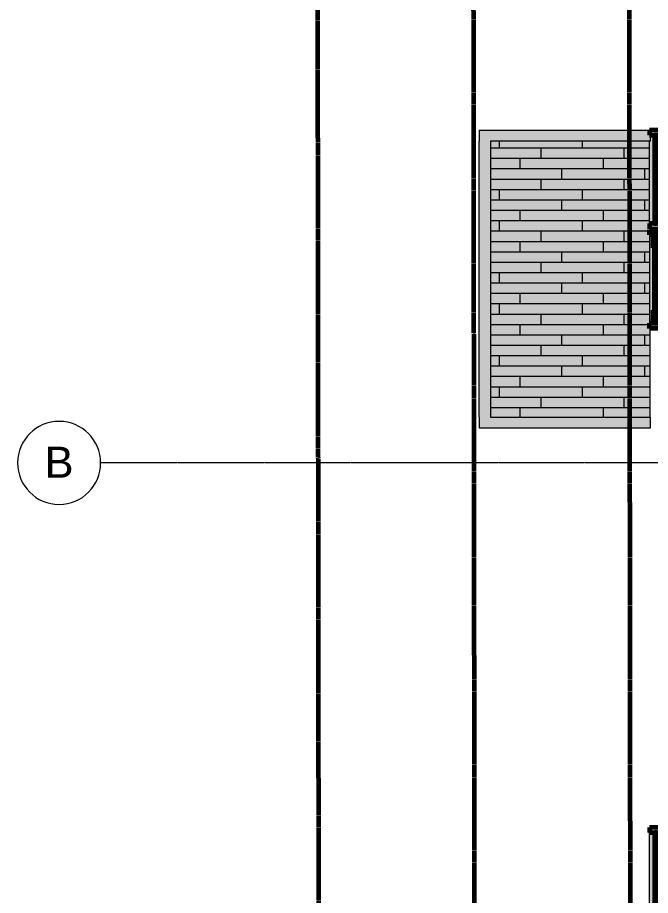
# Model space of a CAD drawing. Header units: inches. Extents: x -4105 to -1989, y 10980 to 12341.
# Drawn here: x -4104.6 to -3860.8, y 11368.6 to 11706.7 of the extents above; entities that cross this region are included whole.
import ezdxf

# ---------------------------------------------------------------- set-up
doc = ezdxf.new("R2010")
doc.units = ezdxf.units.IN
doc.header["$MEASUREMENT"] = 0
doc.linetypes.add('Double Dash 3_8_', pattern=[1, 0.375, -0.125, 0.125, -0.125, 0.125, -0.125])
doc.linetypes.add('Grid Line 1_2_', pattern=[0.875, 0.5, -0.125, 0.125, -0.125])
for name, color, linetype, lineweight in [('0-1', 7, 'Continuous', 5), ('0-2', 7, 'Continuous', 9), ('0-4', 165, 'Continuous', 5), ('A-FLOR-1', 10, 'Continuous', 18), ('A-FLOR-PATT-1', 251, 'Continuous', 9), ('A-GLAZ-1', 27, 'Continuous', 18), ('A-GLAZ-2', 10, 'Continuous', 18), ('A-GLAZ-3', 250, 'Continuous', 60), ('A-WALL-3', 10, 'Continuous', 18), ('A-WALL-5', 23, 'Continuous', 5), ('C-PROP-LINE-1', 250, 'Double Dash 3_8_', 60), ('S-GRID-1', 1, 'Grid Line 1_2_', 9), ('S-GRID-IDEN', 1, 'Continuous', 9), ('S-GRID-IDEN-1', 147, 'Continuous', 9)]:
    doc.layers.add(name, color=color, linetype=linetype, lineweight=lineweight)
doc.layers.add('0-3', color=90, linetype='Continuous', lineweight=5, transparency=1)
doc.layers.add('A-AREA-PATT-1', color=7, linetype='Continuous', lineweight=9, transparency=1)
doc.styles.add('Arial', font='arial.ttf', dxfattribs={"height": 12})

# ---------------------------------------------------------------- blocks, each defined once
blk = doc.blocks.new('_THE_ WINDOW _ DOOR - Door - 3rd floors-2113387-ENLARGED FLOOR PLAN - 3RD FLOOR PLAN - EAST')
at = {"layer": 'A-GLAZ-1'}
h = blk.add_hatch(color=256, dxfattribs=at)
h.paths.add_polyline_path([(17.0125, 1.0625), (17.0125, -4.9375), (19.0125, -4.9375), (19.0125, 1.0625)], flags=0)
h.paths.add_polyline_path([(-19.0125, 1.0625), (-19.0125, -4.9375), (-17.0125, -4.9375), (-17.0125, 1.0625)], flags=0)
h = blk.add_hatch(color=256, dxfattribs=at)
h.paths.add_polyline_path([(-12.0125, 1.0625), (-17.0125, 1.0625), (-17.0125, -1.4375), (17.0125, -1.4375), (17.0125, 1.0625), (-8.2761, 1.0625)], flags=0)
h.paths.add_polyline_path([(12.0125, -3.4375), (-17.0125, -3.4375), (-17.0125, -4.9375), (17.0125, -4.9375), (17.0125, -3.4375)], flags=0)
h = blk.add_hatch(color=256, dxfattribs=at)
h.paths.add_polyline_path([(17.0125, -1.4375), (12.0125, -1.4375), (12.0125, -1.9375), (17.0125, -1.9375), (17.0125, -1.6875)], flags=0)
h.paths.add_polyline_path([(-12.0125, -1.4375), (-17.0125, -1.4375), (-17.0125, -1.9375), (-12.0125, -1.9375), (-12.0125, -1.6875)], flags=0)
h.paths.add_polyline_path([(-17.0125, -2.9375), (-17.0125, -3.4375), (-12.0125, -3.4375), (-12.0125, -2.9375), (-15.7625, -2.9375)], flags=0)
h.paths.add_polyline_path([(13.2625, -2.9375), (12.0125, -2.9375), (12.0125, -3.4375), (17.0125, -3.4375), (17.0125, -2.9375)], flags=0)
h = blk.add_hatch(color=256, dxfattribs=at)
h.paths.add_polyline_path([(-12.0125, -1.4375), (-12.0125, -1.9375), (12.0125, -1.9375), (12.0125, -1.4375), (-8.2761, -1.4375)], flags=0)
h.paths.add_polyline_path([(12.0125, -2.9375), (-12.0125, -2.9375), (-12.0125, -3.4375), (12.0125, -3.4375)], flags=0)
at = {"layer": 'A-GLAZ-2'}
blk.add_hatch(color=256, dxfattribs=at).paths.add_polyline_path([(-8.2761, -1.9375), (-17.0125, -1.9375), (-17.0125, -2.9375), (17.0125, -2.9375), (17.0125, -1.9375), (12.0125, -1.9375)], flags=0)
for p, q in [((17.0125, 35.0875), (17.0125, 1.0625)), ((17.0125, 1.0625), (-17.0125, 1.0625)), ((12.0125, -1.4375), (-12.0125, -1.4375)), ((-17.0125, -4.9375), (17.0125, -4.9375)), ((-12.0125, -3.4375), (12.0125, -3.4375))]:
    blk.add_line(p, q, dxfattribs=at)
blk.add_arc((17.0125, 1.0625), 34.025, 90, 180, dxfattribs=at)
at = {"layer": 'A-GLAZ-3'}
for p, q in [((-19.0125, -4.9375), (-19.0125, 1.0625)), ((-19.0125, 1.0625), (-17.0125, 1.0625)), ((-17.0125, 1.0625), (-17.0125, -4.9375)), ((17.0125, -4.9375), (17.0125, 1.0625)), ((17.0125, 1.0625), (19.0125, 1.0625)), ((19.0125, 1.0625), (19.0125, -4.9375)), ((-17.0125, -1.4375), (-12.0125, -1.4375)), ((-17.0125, -3.4375), (-17.0125, -1.4375)), ((-17.0125, -1.9375), (17.0125, -1.9375)), ((-17.0125, -2.9375), (-17.0125, -1.9375)), ((17.0125, -2.9375), (-17.0125, -2.9375)), ((-12.0125, -1.4375), (-12.0125, -3.4375)), ((12.0125, -1.4375), (17.0125, -1.4375)), ((12.0125, -3.4375), (12.0125, -1.4375)), ((17.0125, -1.4375), (17.0125, -3.4375)), ((17.0125, -1.9375), (17.0125, -2.9375)), ((-17.0125, -4.9375), (-19.0125, -4.9375)), ((-12.0125, -3.4375), (-17.0125, -3.4375)), ((17.0125, -3.4375), (12.0125, -3.4375)), ((19.0125, -4.9375), (17.0125, -4.9375))]:
    blk.add_line(p, q, dxfattribs=at)
blk = doc.blocks.new('_THE_ WINDOW _ DOOR - Window - 3rd Floor-V50-ENLARGED FLOOR PLAN - 3RD FLOOR PLAN - EAST')
at = {"layer": 'A-GLAZ-1'}
h = blk.add_hatch(color=256, dxfattribs=at)
h.paths.add_polyline_path([(-19.01, 2.94), (-19.01, -1.06), (-17.01, -1.06), (-17.01, 4.94), (-19.01, 4.94), (-19.01, 3.44)], flags=0)
h.paths.add_polyline_path([(17.01, 1.94), (17.01, -1.06), (19.01, -1.06), (18.99, 4.94), (17.01, 4.94), (17.01, 2.69)], flags=0)
h = blk.add_hatch(color=256, dxfattribs=at)
h.paths.add_polyline_path([(-17.01, 3.44), (-17.01, 2.94), (17.01, 2.94), (17.01, 4.63), (14.76, 4.63), (14.76, 4.94), (-17.01, 4.94), (-17.01, 4.63)], flags=0)
h.paths.add_polyline_path([(-17.01, 1.94), (-17.01, -1.06), (17.01, -1.06), (17.01, 1.94), (-0.15, 1.94)], flags=0)
at = {"layer": 'A-GLAZ-2'}
blk.add_hatch(color=256, dxfattribs=at).paths.add_polyline_path([(-17.01, 2.94), (-17.01, 1.94), (17.01, 1.94), (17.01, 2.94), (-0.15, 2.94)], flags=0)
for p, q in [((-17.01, 4.94), (14.76, 4.94)), ((17.01, -1.06), (-17.01, -1.06))]:
    blk.add_line(p, q, dxfattribs=at)
at = {"layer": 'A-GLAZ-3'}
for p, q in [((-17.01, 4.94), (-19.01, 4.94)), ((-19.01, 4.94), (-19.01, -1.06)), ((-17.01, -1.06), (-17.01, 4.94)), ((19.01, 4.94), (17.01, 4.94)), ((17.01, 4.94), (17.01, -1.06)), ((19.01, -1.06), (19.01, 4.94)), ((17.01, 2.94), (-17.01, 2.94)), ((-17.01, 2.94), (-17.01, 1.94)), ((-17.01, 1.94), (17.01, 1.94)), ((17.01, 1.94), (17.01, 2.94)), ((-19.01, -1.06), (-17.01, -1.06)), ((17.01, -1.06), (19.01, -1.06))]:
    blk.add_line(p, q, dxfattribs=at)
blk = doc.blocks.new('_THE_ WINDOW _ DOOR - Window - 3rd Floor-2113392-ENLARGED FLOOR PLAN - 3RD FLOOR PLAN - EAST')
at = {"layer": 'A-GLAZ-1'}
h = blk.add_hatch(color=256, dxfattribs=at)
h.paths.add_polyline_path([(-17.01, -1.06), (-17.01, 4.94), (-19.01, 4.94), (-19.01, -1.06)], flags=0)
h.paths.add_polyline_path([(17.01, -1.06), (19.01, -1.06), (19.01, 4.94), (17.01, 4.94), (17.01, 1.62)], flags=0)
h = blk.add_hatch(color=256, dxfattribs=at)
h.paths.add_polyline_path([(-17.01, -1.06), (17.01, -1.06), (17.01, 1.94), (-17.01, 1.94), (-17.01, 1.69)], flags=0)
h.paths.add_polyline_path([(17.01, 2.94), (17.01, 4.94), (-17.01, 4.94), (-17.01, 2.94), (6.42, 2.94)], flags=0)
at = {"layer": 'A-GLAZ-2'}
blk.add_hatch(color=256, dxfattribs=at).paths.add_polyline_path([(17.01, 1.94), (17.01, 2.94), (-17.01, 2.94), (-17.01, 1.94), (6.42, 1.94)], flags=0)
for p, q in [((-17.01, 4.94), (17.01, 4.94)), ((17.01, -1.06), (-17.01, -1.06))]:
    blk.add_line(p, q, dxfattribs=at)
at = {"layer": 'A-GLAZ-3'}
for p, q in [((-17.01, 4.94), (-19.01, 4.94)), ((-19.01, 4.94), (-19.01, -1.06)), ((-17.01, -1.06), (-17.01, 4.94)), ((19.01, 4.94), (17.01, 4.94)), ((17.01, 4.94), (17.01, -1.06)), ((19.01, -1.06), (19.01, 4.94)), ((17.01, 2.94), (-17.01, 2.94)), ((-17.01, 2.94), (-17.01, 1.94)), ((-17.01, 1.94), (17.01, 1.94)), ((17.01, 1.94), (17.01, 2.94)), ((-19.01, -1.06), (-17.01, -1.06)), ((17.01, -1.06), (19.01, -1.06))]:
    blk.add_line(p, q, dxfattribs=at)
blk = doc.blocks.new('Family - ___-1878357-ENLARGED FLOOR PLAN - 3RD FLOOR PLAN - EAST')
at = {"layer": 'C-PROP-LINE-1'}
for p, q in [((-3989.59, 12244.3), (-3988.34, 11044.21)), ((-3929.52, 12184.69), (-3928.34, 11044.21)), ((-3869.45, 12124.69), (-3868.32, 11044.21))]:
    blk.add_line(p, q, dxfattribs=at)
blk = doc.blocks.new('Grid - Grid Head - Circle-50561-ENLARGED FLOOR PLAN - 3RD FLOOR PLAN - EAST')
at = {"layer": 'S-GRID-IDEN-1'}
for start, end in [(360, 180), (180, 360)]:
    blk.add_arc((0, 0), 0.25, start, end, dxfattribs=at)
blk = doc.blocks.new('CTR - 1st Phase - Shell_rvt-1-ENLARGED FLOOR PLAN - 3RD FLOOR PLAN - EAST')
at = {"layer": 'A-AREA-PATT-1'}
blk.add_hatch(color=256, dxfattribs=at).paths.add_polyline_path([(-3885.95, 11552.84), (-3860.91, 11552.84), (-3860.91, 11586.99), (-3861.22, 11586.99), (-3861.22, 11625.01), (-3860.91, 11625.01), (-3860.91, 11625.39), (-3861.22, 11625.39), (-3861.22, 11659.16), (-3922.47, 11659.16), (-3922.47, 11552.84), (-3920, 11552.84)], flags=0)
h = blk.add_hatch(color=256, dxfattribs=at)
h.paths.add_polyline_path([(-3860.91, 11550.71), (-3860.72, 11550.71), (-3860.72, 11586.99), (-3860.91, 11586.99), (-3860.91, 11551.09)], flags=0)
h.paths.add_polyline_path([(-3860.91, 11625.01), (-3860.72, 11625.01), (-3860.72, 11625.39), (-3860.91, 11625.39)], flags=0)
at = {"layer": 'A-FLOR-PATT-1'}
h = blk.add_hatch(dxfattribs=at)
h.set_pattern_fill('FP_8', color=256, style=0, pattern_type=2)
h.set_pattern_definition([(180, (16792.932, 12324.537), (-5e-16, -4), []), (270, (16792.932, 12324.537), (8, -8), [4, -28]), (270, (16776.932, 12320.537), (8, -8), [4, -28])])
h.paths.add_polyline_path([(-3885.95, 11552.84), (-3860.91, 11552.84), (-3860.91, 11586.99), (-3861.22, 11586.99), (-3861.22, 11625.01), (-3860.91, 11625.01), (-3860.91, 11625.39), (-3861.22, 11625.39), (-3861.22, 11659.16), (-3922.47, 11659.16), (-3922.47, 11552.84), (-3920, 11552.84)], flags=0)
at = {"layer": 'A-WALL-5'}
for points in [[(-3860.91, 11659.16), (-3860.91, 11661.41), (-3861.22, 11661.41), (-3861.22, 11663.41), (-3926.72, 11663.41), (-3926.72, 11659.16), (-3861.22, 11659.16)], [(-3922.47, 11552.84), (-3922.47, 11659.16), (-3926.72, 11659.16), (-3926.72, 11552.84), (-3925.97, 11552.84)], [(-3860.91, 11548.59), (-3860.91, 11552.84), (-3926.72, 11552.84), (-3926.72, 11548.59), (-3885.95, 11548.59)]]:
    blk.add_hatch(color=256, dxfattribs=at).paths.add_polyline_path(points, flags=0)
at = {"layer": 'A-FLOR-1'}
for p, q in [((-3860.91, 11625.01), (-3860.91, 11625.39)), ((-3860.91, 11552.84), (-3860.91, 11586.99))]:
    blk.add_line(p, q, dxfattribs=at)
at = {"layer": 'A-WALL-3'}
for p, q in [((-3926.72, 11663.41), (-3861.22, 11663.41)), ((-3926.72, 11663.41), (-3926.72, 11659.16)), ((-3860.91, 11661.41), (-3860.91, 11659.16)), ((-3926.72, 11552.84), (-3926.72, 11659.16)), ((-3922.47, 11659.16), (-3922.47, 11552.84)), ((-3860.91, 11659.16), (-3922.47, 11659.16)), ((-3926.72, 11552.84), (-3926.72, 11548.59)), ((-3922.47, 11552.84), (-3860.91, 11552.84)), ((-3860.91, 11552.84), (-3860.91, 11548.59)), ((-3860.91, 11548.59), (-3926.72, 11548.59))]:
    blk.add_line(p, q, dxfattribs=at)
at = {"layer": 'S-GRID-1'}
blk.add_line((-1989.4, 11535.19), (-4072.56, 11535.19), dxfattribs=at)
at = {"layer": '0-2'}
for name, p, rotation in [('_THE_ WINDOW _ DOOR - Window - 3rd Floor-V50-ENLARGED FLOOR PLAN - 3RD FLOOR PLAN - EAST', (-3856.29, 11644.4), 89.99999999999991), ('_THE_ WINDOW _ DOOR - Door - 3rd floors-2113387-ENLARGED FLOOR PLAN - 3RD FLOOR PLAN - EAST', (-3856.29, 11606), 269.9999999999999), ('_THE_ WINDOW _ DOOR - Window - 3rd Floor-2113392-ENLARGED FLOOR PLAN - 3RD FLOOR PLAN - EAST', (-3856.29, 11375.79), 89.99999999999991)]:
    blk.add_blockref(name, p, dxfattribs=dict(at, rotation=rotation))
at = {"layer": '0-3'}
blk.add_blockref('Family - ___-1878357-ENLARGED FLOOR PLAN - 3RD FLOOR PLAN - EAST', (0, 0), dxfattribs=at)
at = {"layer": '0-4', "xscale": 63.99999999999997, "yscale": 63.99999999999997, "zscale": 63.99999999999997, "rotation": 89.99999999999986}
blk.add_blockref('Grid - Grid Head - Circle-50561-ENLARGED FLOOR PLAN - 3RD FLOOR PLAN - EAST', (-4088.56, 11535.19), dxfattribs=at)
at = {"layer": 'S-GRID-IDEN', "insert": (-4094.17, 11541.44), "char_height": 12, "width": 13.534, "attachment_point": 1, "style": 'Arial'}
blk.add_mtext('B', dxfattribs=at)

msp = doc.modelspace()

# ---------------------------------------------------------------- block references
at = {"layer": '0-1'}
msp.add_blockref('CTR - 1st Phase - Shell_rvt-1-ENLARGED FLOOR PLAN - 3RD FLOOR PLAN - EAST', (0, 0), dxfattribs=at)

doc.saveas('drawing.dxf')
